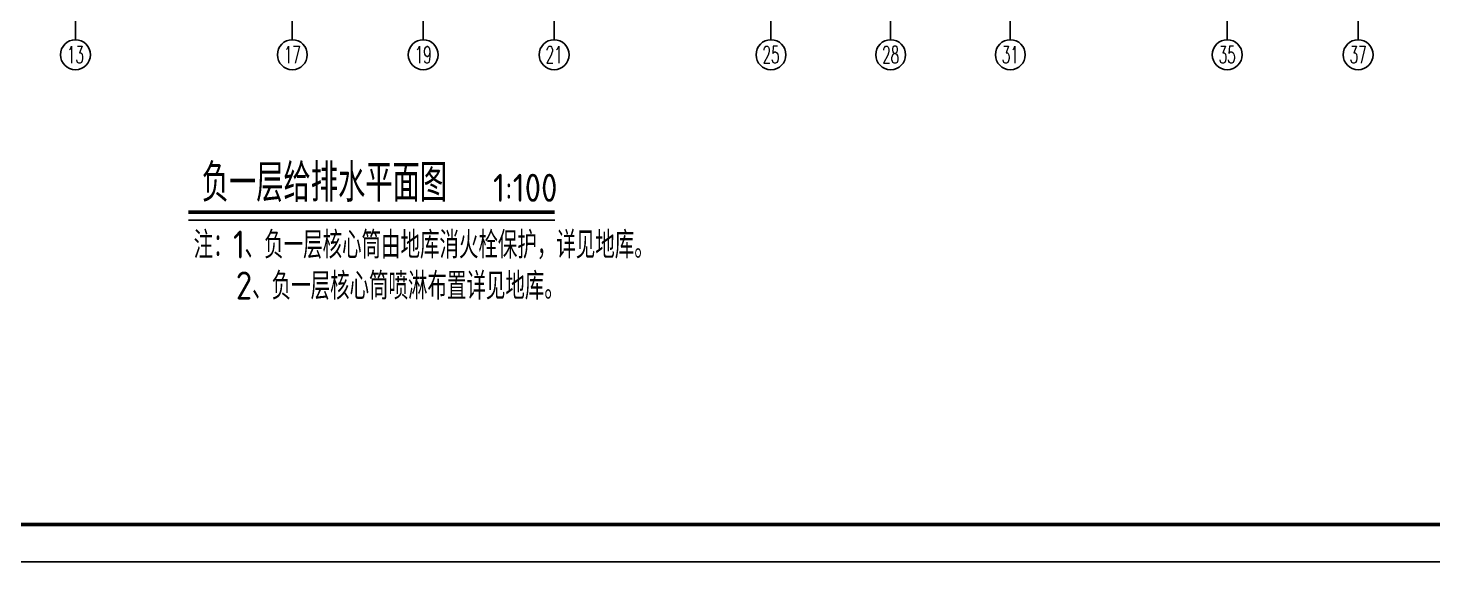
# Model space of a CAD drawing. Extents: x 27938 to 1507990, y 110129 to 923079.
# Drawn here: x 675226 to 712792, y 474356 to 488633 of the extents above; entities that cross this region are included whole.
import ezdxf
from ezdxf.enums import TextEntityAlignment as Align
from ezdxf.xclip import XClip

# ---------------------------------------------------------------- set-up
doc = ezdxf.new("R2010")
doc.units = 0
doc.header["$LTSCALE"] = 1000
doc.header["$MEASUREMENT"] = 0
doc.header["$XCLIPFRAME"] = 0
for name, color, linetype in [('----建筑底图', 8, 'Continuous'), ('AXIS', 3, 'Continuous'), ('AXIS_TEXT', 7, 'Continuous'), ('DIM_SYMB', 3, 'Continuous'), ('DOTE', 1, 'Continuous'), ('图框', 140, 'Continuous')]:
    doc.layers.add(name, color=color, linetype=linetype)
doc.layers.add('yichutu', color=7, linetype='Continuous', true_color=0xffffff, plot=False)
doc.styles.add('_TCH_AXIS', font='COMPLEX', dxfattribs={"bigfont": 'GBCBIG'})
doc.styles.add('COMPLEX', font='COMPLEX')
doc.styles.get("Standard").update_dxf_attribs({"font": 'gbenor.shx', "bigfont": 'gbcbig.shx'})

# ---------------------------------------------------------------- blocks, each defined once
blk = doc.blocks.new('A$C74D73064')
at = {"layer": 'DOTE', "color": 0}
for p, q in [((-30695, 128076.6), (-30695, 3986.3)), ((-25245, 128076.6), (-25245, 3986.3)), ((-19795, 128076.6), (-19795, 3986.3)), ((-13745, 128076.6), (-13745, 3986.3)), ((-5795, 128076.6), (-5795, 3986.3)), ((-345, 128076.6), (-345, 3986.3))]:
    blk.add_line(p, q, dxfattribs=at)
blk = doc.blocks.new('TK')
at = {"layer": '图框'}
blk.add_lwpolyline([(465375, 548714), (549475, 548714), (549475, 489314), (465375, 489314)], close=True, dxfattribs=at)
blk.add_lwpolyline([(465375, 548714), (549475, 548714), (549475, 489314), (465375, 489314)], close=True, dxfattribs=at)
at = {"layer": '图框', "const_width": 100}
blk.add_lwpolyline([(548475, 490314), (548475, 547714), (467875, 547714), (467875, 490314)], close=True, dxfattribs=at)
blk = doc.blocks.new('yct-841-594-84100-59399.9999999999-100-1000.0')
at = {"layer": 'yichutu', "color": 7, "true_color": 0xffffff}
blk.add_lwpolyline([(0, 0), (0, 59400), (84100, 59400), (84100, 0)], close=True, dxfattribs=at)
blk = doc.blocks.new('_AXISO')
at = {"color": 0}
blk.add_circle((0, 0), 0.5, dxfattribs=at)
at = {"layer": 'AXIS_TEXT', "color": 0, "style": 'COMPLEX', "width": 1.041667}
blk.add_attdef('A', text='', height=0.56, dxfattribs=at).set_placement((-0.25, -0.28), (0.25, -0.28), align=Align.FIT)

msp = doc.modelspace()

# ---------------------------------------------------------------- linework, layer by layer
at = {"layer": 'AXIS', "color": 8}
for p, q in [((676491.8, 492320.6), (676491.8, 488320.6)), ((682291.8, 492320.5), (682291.8, 488320.5)), ((685791.8, 492320.5), (685791.8, 488320.5)), ((689291.8, 492320.5), (689291.8, 488320.5)), ((695091.8, 492320.6), (695091.8, 488320.6)), ((698291.8, 492320.5), (698291.8, 488320.5)), ((701491.8, 492320.5), (701491.8, 488320.5)), ((707291.8, 492320.6), (707291.8, 488320.6)), ((710791.8, 492320.6), (710791.8, 488320.6))]:
    msp.add_line(p, q, dxfattribs=at)
at = {"layer": 'DIM_SYMB', "const_width": 105}
msp.add_lwpolyline([(679511.5, 483709.4), (689308.9, 483709.4)], dxfattribs=at)
at = {"layer": 'DIM_SYMB'}
msp.add_lwpolyline([(679511.5, 483499.4), (689308.9, 483499.4)], dxfattribs=at)

# ---------------------------------------------------------------- block references
at = {"layer": '----建筑底图', "color": 169}
ref = msp.add_blockref('A$C74D73064', (710875.6, 482146.9), dxfattribs=at)
XClip(ref).set_block_clipping_path([(-52083.8042452353, 10173.6344749072), (1916.1826223061, 29673.6344737304)])
msp.add_blockref('TK', (181114.3, -14957.7))
at = {"layer": 'AXIS', "color": 8}
ref = msp.add_blockref('_AXISO', (676491.8, 487920.6), dxfattribs=dict(at, xscale=800, yscale=800, zscale=800))
ref.add_attrib('A', '13', dxfattribs={"layer": 'AXIS_TEXT', "color": 8, "ltscale": 0.5, "height": 452.55, "style": '_TCH_AXIS', "width": 0.724138}).set_placement((676265.5, 487694.4), (676718.1, 487694.4), align=Align.FIT)
ref = msp.add_blockref('_AXISO', (682291.8, 487920.5), dxfattribs=dict(at, xscale=800, yscale=800, zscale=800))
ref.add_attrib('A', '17', dxfattribs={"layer": 'AXIS_TEXT', "color": 8, "ltscale": 0.5, "height": 452.55, "style": '_TCH_AXIS', "width": 0.724138}).set_placement((682065.5, 487694.2), (682518.1, 487694.2), align=Align.FIT)
ref = msp.add_blockref('_AXISO', (685791.8, 487920.5), dxfattribs=dict(at, xscale=800, yscale=800, zscale=800))
ref.add_attrib('A', '19', dxfattribs={"layer": 'AXIS_TEXT', "color": 8, "ltscale": 0.5, "height": 452.55, "style": '_TCH_AXIS', "width": 0.724138}).set_placement((685565.5, 487694.2), (686018.1, 487694.2), align=Align.FIT)
ref = msp.add_blockref('_AXISO', (689291.8, 487920.5), dxfattribs=dict(at, xscale=800, yscale=800, zscale=800))
ref.add_attrib('A', '21', dxfattribs={"layer": 'AXIS_TEXT', "color": 8, "ltscale": 0.5, "height": 452.55, "style": '_TCH_AXIS', "width": 0.724138}).set_placement((689065.5, 487694.2), (689518.1, 487694.2), align=Align.FIT)
ref = msp.add_blockref('_AXISO', (695091.8, 487920.6), dxfattribs=dict(at, xscale=800, yscale=800, zscale=800))
ref.add_attrib('A', '25', dxfattribs={"layer": 'AXIS_TEXT', "color": 8, "ltscale": 0.5, "height": 452.55, "style": '_TCH_AXIS', "width": 0.617647}).set_placement((694865.5, 487694.4), (695318, 487694.4), align=Align.FIT)
ref = msp.add_blockref('_AXISO', (698291.8, 487920.5), dxfattribs=dict(at, xscale=800, yscale=800, zscale=800))
ref.add_attrib('A', '28', dxfattribs={"layer": 'AXIS_TEXT', "color": 8, "ltscale": 0.5, "height": 452.55, "style": '_TCH_AXIS', "width": 0.617647}).set_placement((698065.5, 487694.2), (698518.1, 487694.2), align=Align.FIT)
ref = msp.add_blockref('_AXISO', (701491.8, 487920.5), dxfattribs=dict(at, xscale=800, yscale=800, zscale=800))
ref.add_attrib('A', '31', dxfattribs={"layer": 'AXIS_TEXT', "color": 8, "ltscale": 0.5, "height": 452.55, "style": '_TCH_AXIS', "width": 0.75}).set_placement((701265.5, 487694.2), (701718.1, 487694.2), align=Align.FIT)
ref = msp.add_blockref('_AXISO', (707291.8, 487920.6), dxfattribs=dict(at, xscale=800, yscale=800, zscale=800))
ref.add_attrib('A', '35', dxfattribs={"layer": 'AXIS_TEXT', "color": 8, "ltscale": 0.5, "height": 452.55, "style": '_TCH_AXIS', "width": 0.636364}).set_placement((707065.5, 487694.3), (707518.1, 487694.3), align=Align.FIT)
ref = msp.add_blockref('_AXISO', (710791.8, 487920.6), dxfattribs=dict(at, xscale=800, yscale=800, zscale=800))
ref.add_attrib('A', '37', dxfattribs={"layer": 'AXIS_TEXT', "color": 8, "ltscale": 0.5, "height": 452.55, "style": '_TCH_AXIS', "width": 0.636364}).set_placement((710565.5, 487694.3), (711018.1, 487694.3), align=Align.FIT)
at = {"layer": 'yichutu'}
msp.add_blockref('yct-841-594-84100-59399.9999999999-100-1000.0', (646489.3, 474356), dxfattribs=at)

# ---------------------------------------------------------------- texts
at = {"layer": 'DIM_SYMB', "color": 7}
for s, height, p in [('负一层给排水平面图', 1012.77, (679868.3, 483986.5)), ('1:100', 750, (687658.4, 483986.5)), ('注：', 723.4, (679652.6, 482469.7)), ('1', 750, (680705.7, 482469.7)), ('、负一层核心筒由地库消火栓保护，详见地库。', 723.404, (681018.2, 482469.7)), ('2', 750, (680780.9, 481372.8)), ('、负一层核心筒喷淋布置详见地库。', 723.404, (681218.4, 481372.8))]:
    msp.add_text(s, height=height, dxfattribs=at).set_placement(p)

doc.saveas('drawing.dxf')
